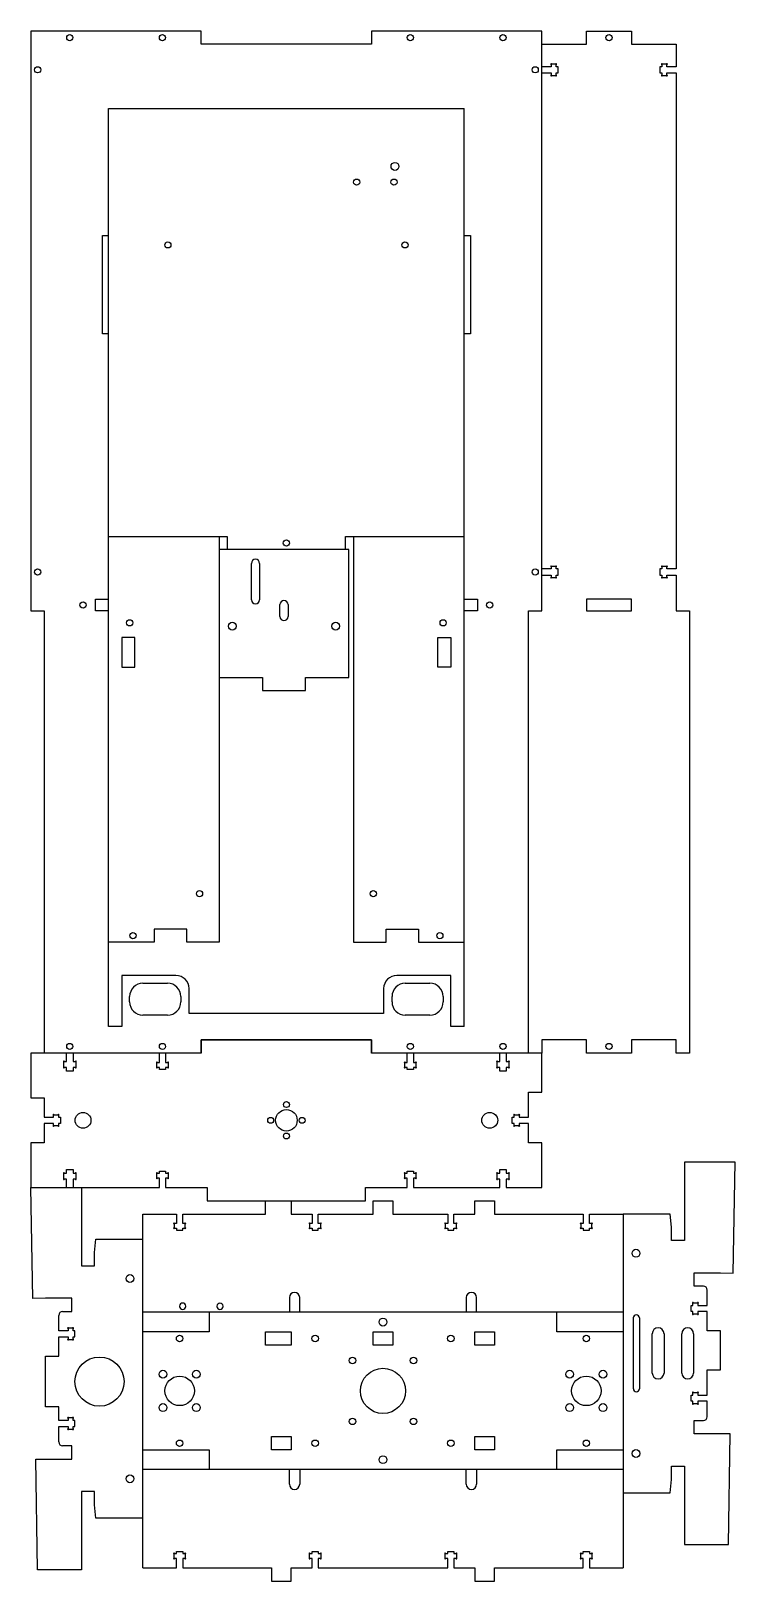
# Model space of a CAD drawing. Header units: millimetres. Extents: x -192 to 166, y -394 to 395.
import ezdxf

# ---------------------------------------------------------------- set-up
doc = ezdxf.new("R2010")
doc.units = ezdxf.units.MM
doc.layers.get('0').update_dxf_attribs({"lineweight": 25})

msp = doc.modelspace()

# ---------------------------------------------------------------- linework, layer by layer
for p, q in [((-105.33, 395), (-192, 395)), ((-192, 395), (-192, 100)), ((-105.33, 388.28), (-105.33, 395)), ((68, 395), (-18.67, 395)), ((-18.67, 395), (-18.67, 388.28)), ((68, 100), (68, 395)), ((90.81, 395), (113.63, 395)), ((90.81, 388.28), (90.81, 395)), ((113.63, 395), (113.63, 388.28)), ((-18.67, 388.28), (-105.33, 388.28)), ((68, 388.28), (90.81, 388.28)), ((113.63, 388.28), (136.44, 388.28)), ((136.44, 388.28), (136.44, 376.82)), ((72.78, 376.82), (68, 376.82)), ((68, 373.67), (72.78, 373.67)), ((72.78, 377.85), (72.78, 376.82)), ((72.78, 373.67), (72.78, 372.65)), ((75.03, 378.1), (73.03, 378.1)), ((73.03, 372.4), (75.03, 372.4)), ((75.28, 376.82), (75.28, 377.85)), ((76.28, 376.82), (75.28, 376.82)), ((75.28, 373.67), (76.28, 373.67)), ((75.28, 372.65), (75.28, 373.67)), ((76.28, 373.67), (76.28, 376.82)), ((128.16, 376.82), (128.16, 373.67)), ((129.16, 376.82), (128.16, 376.82)), ((128.16, 373.67), (129.16, 373.67)), ((129.16, 377.85), (129.16, 376.82)), ((129.16, 373.67), (129.16, 372.65)), ((131.41, 378.1), (129.41, 378.1)), ((129.41, 372.4), (131.41, 372.4)), ((131.66, 376.82), (131.66, 377.85)), ((136.44, 376.82), (131.66, 376.82)), ((131.66, 372.65), (131.66, 373.67)), ((131.66, 373.67), (136.44, 373.67)), ((136.44, 373.67), (136.44, 121.32)), ((-152.5, 355.5), (28.5, 355.5)), ((-152.5, -111.56), (-152.5, 355.5)), ((28.5, -111.56), (28.5, 355.5)), ((-155.65, 290.88), (-152.5, 290.88)), ((-155.65, 240.88), (-155.65, 290.88)), ((28.5, 290.88), (31.65, 290.88)), ((31.65, 290.88), (31.65, 240.88)), ((-152.5, 240.88), (-155.65, 240.88)), ((31.65, 240.88), (28.5, 240.88)), ((-152.5, 137.86), (-92.17, 137.86)), ((-96.22, 137.86), (-96.22, -68.66)), ((-92.17, 137.86), (-92.17, 131.14)), ((-31.83, 137.86), (28.5, 137.86)), ((-31.83, 131.14), (-31.83, 137.86)), ((-27.78, 137.86), (-27.78, -68.66)), ((-30.22, 131.14), (-96.22, 131.14)), ((-30.22, 66.14), (-30.22, 131.14)), ((-79.82, 105.64), (-79.82, 124.14)), ((-75.62, 124.14), (-75.62, 105.64)), ((72.78, 121.32), (68, 121.32)), ((72.78, 122.35), (72.78, 121.32)), ((75.03, 122.6), (73.03, 122.6)), ((75.28, 121.32), (75.28, 122.35)), ((76.28, 121.32), (75.28, 121.32)), ((76.28, 118.17), (76.28, 121.32)), ((128.16, 121.32), (128.16, 118.17)), ((129.16, 121.32), (128.16, 121.32)), ((129.16, 122.35), (129.16, 121.32)), ((131.41, 122.6), (129.41, 122.6)), ((131.66, 121.32), (131.66, 122.35)), ((136.44, 121.32), (131.66, 121.32)), ((68, 118.17), (72.78, 118.17)), ((72.78, 118.17), (72.78, 117.15)), ((73.03, 116.9), (75.03, 116.9)), ((75.28, 118.17), (76.28, 118.17)), ((75.28, 117.15), (75.28, 118.17)), ((128.16, 118.17), (129.16, 118.17)), ((129.16, 118.17), (129.16, 117.15)), ((129.41, 116.9), (131.41, 116.9)), ((131.66, 117.15), (131.66, 118.17)), ((131.66, 118.17), (136.44, 118.17)), ((136.44, 118.17), (136.44, 100)), ((-159.22, 105.88), (-152.5, 105.88)), ((-159.22, 100), (-159.22, 105.88)), ((-65.32, 97.14), (-65.32, 103.14)), ((-61.12, 103.14), (-61.12, 97.14)), ((28.5, 105.88), (35.22, 105.88)), ((35.22, 105.88), (35.22, 100)), ((90.81, 105.88), (90.81, 100)), ((113.63, 105.88), (90.81, 105.88)), ((113.63, 100), (113.63, 105.88)), ((-192, 100), (-185.28, 100)), ((-185.28, 100), (-185.28, -125)), ((-152.5, 100), (-159.22, 100)), ((35.22, 100), (28.5, 100)), ((61.28, -125), (61.28, 100)), ((61.28, 100), (68, 100)), ((90.81, 100), (113.63, 100)), ((136.44, 100), (143.16, 100)), ((143.16, 100), (143.16, -125)), ((-139.06, 86.38), (-145.78, 86.38)), ((-145.78, 86.38), (-145.78, 71.38)), ((-139.06, 71.38), (-139.06, 86.38)), ((15.06, 86.38), (21.78, 86.38)), ((15.06, 71.38), (15.06, 86.38)), ((21.78, 86.38), (21.78, 71.38)), ((-145.78, 71.38), (-139.06, 71.38)), ((21.78, 71.38), (15.06, 71.38)), ((-96.22, 66.14), (-74.22, 66.14)), ((-74.22, 66.14), (-74.22, 59.42)), ((-52.22, 66.14), (-30.22, 66.14)), ((-52.22, 59.42), (-52.22, 66.14)), ((-74.22, 59.42), (-52.22, 59.42)), ((-129.26, -61.94), (-129.26, -68.66)), ((-112.74, -61.94), (-129.26, -61.94)), ((-112.74, -68.66), (-112.74, -61.94)), ((-11.26, -61.94), (5.26, -61.94)), ((-11.26, -68.66), (-11.26, -61.94)), ((5.26, -61.94), (5.26, -68.66)), ((-129.26, -68.66), (-152.5, -68.66)), ((-96.22, -68.66), (-112.74, -68.66)), ((-27.78, -68.66), (-11.26, -68.66)), ((5.26, -68.66), (28.5, -68.66)), ((-145.78, -85.5), (-145.78, -111.56)), ((-118.22, -85.5), (-145.78, -85.5)), ((21.78, -85.5), (-5.78, -85.5)), ((21.78, -111.56), (21.78, -85.5)), ((-135.06, -89.5), (-122.5, -89.5)), ((-111.5, -104.84), (-111.5, -92.22)), ((-12.5, -92.22), (-12.5, -104.84)), ((-1.5, -89.5), (11.06, -89.5)), ((-141.78, -99), (-141.78, -96.22)), ((-115.78, -96.22), (-115.78, -99)), ((-8.22, -99), (-8.22, -96.22)), ((17.78, -96.22), (17.78, -99)), ((-122.5, -105.72), (-135.06, -105.72)), ((-12.5, -104.84), (-111.5, -104.84)), ((11.06, -105.72), (-1.5, -105.72)), ((-145.78, -111.56), (-152.5, -111.56)), ((-105.33, -118.28), (-18.67, -118.28)), ((-105.33, -125), (-105.33, -118.28)), ((-105.33, -118.28), (-105.33, -125)), ((-18.67, -118.28), (-105.33, -118.28)), ((-18.67, -118.28), (-18.67, -125)), ((-18.67, -125), (-18.67, -118.28)), ((28.5, -111.56), (21.78, -111.56)), ((68, -118.28), (68, -125)), ((90.81, -118.28), (68, -118.28)), ((90.81, -125), (90.81, -118.28)), ((113.63, -118.28), (113.63, -125)), ((136.44, -118.28), (113.63, -118.28)), ((136.44, -125), (136.44, -118.28)), ((-192, -125), (-192, -147.81)), ((-105.33, -125), (-192, -125)), ((-173.9, -129.28), (-173.9, -125)), ((-170.6, -125), (-170.6, -129.28)), ((-126.66, -129.78), (-126.66, -125)), ((-123.51, -125), (-123.51, -129.78)), ((68, -125), (-18.67, -125)), ((-0.49, -129.78), (-0.49, -125)), ((2.66, -125), (2.66, -129.78)), ((46.6, -129.28), (46.6, -125)), ((49.9, -125), (49.9, -129.28)), ((68, -144.81), (68, -125)), ((113.63, -125), (90.81, -125)), ((143.16, -125), (136.44, -125)), ((-175.25, -132.03), (-175.25, -129.53)), ((-175, -129.28), (-173.9, -129.28)), ((-173.9, -132.28), (-175, -132.28)), ((-173.9, -134.28), (-173.9, -132.28)), ((-170.6, -129.28), (-169.5, -129.28)), ((-170.6, -132.28), (-170.6, -134.28)), ((-169.5, -132.28), (-170.6, -132.28)), ((-169.25, -129.53), (-169.25, -132.03)), ((-127.93, -132.03), (-127.93, -130.03)), ((-127.68, -129.78), (-126.66, -129.78)), ((-126.66, -132.28), (-127.68, -132.28)), ((-126.66, -133.28), (-126.66, -132.28)), ((-123.51, -133.28), (-126.66, -133.28)), ((-123.51, -129.78), (-122.48, -129.78)), ((-123.51, -132.28), (-123.51, -133.28)), ((-122.48, -132.28), (-123.51, -132.28)), ((-122.23, -130.03), (-122.23, -132.03)), ((-1.77, -132.03), (-1.77, -130.03)), ((-1.52, -129.78), (-0.49, -129.78)), ((-0.49, -132.28), (-1.52, -132.28)), ((-0.49, -133.28), (-0.49, -132.28)), ((2.66, -133.28), (-0.49, -133.28)), ((2.66, -129.78), (3.68, -129.78)), ((2.66, -132.28), (2.66, -133.28)), ((3.68, -132.28), (2.66, -132.28)), ((3.93, -130.03), (3.93, -132.03)), ((45.25, -132.03), (45.25, -129.53)), ((45.5, -129.28), (46.6, -129.28)), ((46.6, -132.28), (45.5, -132.28)), ((46.6, -134.28), (46.6, -132.28)), ((49.9, -129.28), (51, -129.28)), ((49.9, -132.28), (49.9, -134.28)), ((51, -132.28), (49.9, -132.28)), ((51.25, -129.53), (51.25, -132.03)), ((-170.6, -134.28), (-173.9, -134.28)), ((49.9, -134.28), (46.6, -134.28)), ((-192, -147.81), (-185.28, -147.81)), ((-185.28, -147.81), (-185.28, -157.65)), ((61.28, -157.65), (61.28, -144.81)), ((61.28, -144.81), (68, -144.81)), ((-185.28, -157.65), (-180.5, -157.65)), ((-180.5, -157.65), (-180.5, -156.62)), ((-180.25, -156.37), (-178.25, -156.37)), ((-178, -156.62), (-178, -157.65)), ((-178, -157.65), (-177, -157.65)), ((-177, -157.65), (-177, -160.79)), ((53, -160.79), (53, -157.65)), ((53, -157.65), (54, -157.65)), ((54, -157.65), (54, -156.62)), ((54.25, -156.37), (56.25, -156.37)), ((56.5, -156.62), (56.5, -157.65)), ((56.5, -157.65), (61.28, -157.65)), ((-185.28, -160.79), (-185.28, -170.63)), ((-180.5, -160.79), (-185.28, -160.79)), ((-180.5, -161.82), (-180.5, -160.79)), ((-178.25, -162.07), (-180.25, -162.07)), ((-178, -160.79), (-178, -161.82)), ((-177, -160.79), (-178, -160.79)), ((54, -160.79), (53, -160.79)), ((54, -161.82), (54, -160.79)), ((56.25, -162.07), (54.25, -162.07)), ((56.5, -160.79), (56.5, -161.82)), ((61.28, -160.79), (56.5, -160.79)), ((61.28, -170.63), (61.28, -160.79)), ((-192, -170.63), (-192, -193.44)), ((-185.28, -170.63), (-192, -170.63)), ((68, -170.63), (61.28, -170.63)), ((68, -193.44), (68, -170.63)), ((140.67, -180.56), (140.67, -220.32)), ((166.35, -180.56), (140.67, -180.56)), ((165.36, -236.95), (166.35, -180.56)), ((-175.25, -188.91), (-175.25, -186.41)), ((-175, -186.16), (-173.9, -186.16)), ((-173.9, -189.16), (-175, -189.16)), ((-173.9, -186.16), (-173.9, -184.16)), ((-173.9, -184.16), (-170.6, -184.16)), ((-173.9, -193.44), (-173.9, -189.16)), ((-170.6, -184.16), (-170.6, -186.16)), ((-170.6, -186.16), (-169.5, -186.16)), ((-170.6, -189.16), (-170.6, -193.44)), ((-169.5, -189.16), (-170.6, -189.16)), ((-169.25, -186.41), (-169.25, -188.91)), ((-127.93, -188.41), (-127.93, -186.41)), ((-127.68, -186.16), (-126.66, -186.16)), ((-126.66, -188.66), (-127.68, -188.66)), ((-126.66, -185.16), (-123.51, -185.16)), ((-126.66, -186.16), (-126.66, -185.16)), ((-126.66, -193.44), (-126.66, -188.66)), ((-123.51, -185.16), (-123.51, -186.16)), ((-123.51, -186.16), (-122.48, -186.16)), ((-123.51, -188.66), (-123.51, -193.44)), ((-122.48, -188.66), (-123.51, -188.66)), ((-122.23, -186.41), (-122.23, -188.41)), ((-1.77, -188.41), (-1.77, -186.41)), ((-1.52, -186.16), (-0.49, -186.16)), ((-0.49, -188.66), (-1.52, -188.66)), ((-0.49, -185.16), (2.66, -185.16)), ((-0.49, -186.16), (-0.49, -185.16)), ((-0.49, -193.44), (-0.49, -188.66)), ((2.66, -185.16), (2.66, -186.16)), ((2.66, -186.16), (3.68, -186.16)), ((2.66, -188.66), (2.66, -193.44)), ((3.68, -188.66), (2.66, -188.66)), ((3.93, -186.41), (3.93, -188.41)), ((45.25, -188.91), (45.25, -186.41)), ((45.5, -186.16), (46.6, -186.16)), ((46.6, -189.16), (45.5, -189.16)), ((46.6, -186.16), (46.6, -184.16)), ((46.6, -184.16), (49.9, -184.16)), ((46.6, -193.44), (46.6, -189.16)), ((49.9, -184.16), (49.9, -186.16)), ((49.9, -186.16), (51, -186.16)), ((49.9, -189.16), (49.9, -193.44)), ((51, -189.16), (49.9, -189.16)), ((51.25, -186.41), (51.25, -188.91)), ((-192, -193.44), (-166.33, -193.44)), ((-191.02, -249.83), (-192, -193.44)), ((-170.6, -193.44), (-126.66, -193.44)), ((-166.33, -193.44), (-166.33, -233.2)), ((-123.51, -193.44), (-102.33, -193.44)), ((-102.33, -193.44), (-102.33, -200.16)), ((-21.67, -200.16), (-21.67, -193.44)), ((-21.67, -193.44), (-0.49, -193.44)), ((2.66, -193.44), (46.6, -193.44)), ((49.9, -193.44), (68, -193.44)), ((-102.33, -200.16), (-21.67, -200.16)), ((-72.58, -206.88), (-72.58, -200.16)), ((-59.58, -200.16), (-59.58, -206.88)), ((-17.83, -200.16), (-7.83, -200.16)), ((-17.83, -206.88), (-17.83, -200.16)), ((-7.83, -200.16), (-7.83, -206.88)), ((33.92, -200.16), (43.92, -200.16)), ((33.92, -206.88), (33.92, -200.16)), ((43.92, -200.16), (43.92, -206.88)), ((-135.11, -206.88), (-117.9, -206.88)), ((-135.11, -386.88), (-135.11, -206.88)), ((-119.18, -211.91), (-119.18, -213.91)), ((-117.9, -211.66), (-118.93, -211.66)), ((-117.9, -206.88), (-117.9, -211.66)), ((-114.75, -206.88), (-72.58, -206.88)), ((-114.75, -211.66), (-114.75, -206.88)), ((-113.73, -211.66), (-114.75, -211.66)), ((-113.48, -213.91), (-113.48, -211.91)), ((-59.58, -206.88), (-48.9, -206.88)), ((-50.18, -211.91), (-50.18, -213.91)), ((-48.9, -211.66), (-49.93, -211.66)), ((-48.9, -206.88), (-48.9, -211.66)), ((-45.75, -206.88), (-17.83, -206.88)), ((-45.75, -211.66), (-45.75, -206.88)), ((-44.73, -211.66), (-45.75, -211.66)), ((-44.48, -213.91), (-44.48, -211.91)), ((-7.83, -206.88), (20.1, -206.88)), ((18.82, -211.91), (18.82, -213.91)), ((20.1, -211.66), (19.07, -211.66)), ((20.1, -206.88), (20.1, -211.66)), ((23.25, -206.88), (33.92, -206.88)), ((23.25, -211.66), (23.25, -206.88)), ((24.27, -211.66), (23.25, -211.66)), ((24.52, -213.91), (24.52, -211.91)), ((43.92, -206.88), (89.1, -206.88)), ((87.82, -211.91), (87.82, -213.91)), ((89.1, -211.66), (88.07, -211.66)), ((89.1, -206.88), (89.1, -211.66)), ((92.25, -206.88), (109.45, -206.88)), ((92.25, -211.66), (92.25, -206.88)), ((93.27, -211.66), (92.25, -211.66)), ((93.52, -213.91), (93.52, -211.91)), ((109.45, -206.88), (109.45, -386.88)), ((133.37, -206.88), (109.45, -206.88)), ((133.95, -213.6), (133.37, -206.88)), ((-159.61, -226.48), (-159.02, -219.76)), ((-159.02, -219.76), (-135.11, -219.76)), ((-118.93, -214.16), (-117.9, -214.16)), ((-117.9, -214.16), (-117.9, -215.16)), ((-117.9, -215.16), (-114.75, -215.16)), ((-114.75, -214.16), (-113.73, -214.16)), ((-114.75, -215.16), (-114.75, -214.16)), ((-49.93, -214.16), (-48.9, -214.16)), ((-48.9, -214.16), (-48.9, -215.16)), ((-48.9, -215.16), (-45.75, -215.16)), ((-45.75, -214.16), (-44.73, -214.16)), ((-45.75, -215.16), (-45.75, -214.16)), ((19.07, -214.16), (20.1, -214.16)), ((20.1, -214.16), (20.1, -215.16)), ((20.1, -215.16), (23.25, -215.16)), ((23.25, -214.16), (24.27, -214.16)), ((23.25, -215.16), (23.25, -214.16)), ((88.07, -214.16), (89.1, -214.16)), ((89.1, -214.16), (89.1, -215.16)), ((89.1, -215.16), (92.25, -215.16)), ((92.25, -214.16), (93.27, -214.16)), ((92.25, -215.16), (92.25, -214.16)), ((133.95, -220.32), (133.95, -213.6)), ((140.67, -220.32), (133.95, -220.32)), ((-159.61, -233.2), (-159.61, -226.48)), ((-166.33, -233.2), (-159.61, -233.2)), ((145.51, -236.84), (158.95, -236.84)), ((145.51, -243.56), (145.51, -236.84)), ((150.23, -243.56), (145.51, -243.56)), ((158.95, -236.84), (165.36, -236.95)), ((-184.61, -249.72), (-191.02, -249.83)), ((-171.17, -249.72), (-184.61, -249.72)), ((-171.17, -256.44), (-171.17, -249.72)), ((-60.45, -249.38), (-60.45, -256.88)), ((-55.2, -256.88), (-55.2, -249.38)), ((29.55, -249.38), (29.55, -256.88)), ((34.8, -256.88), (34.8, -249.38)), ((145.2, -252.12), (147.2, -252.12)), ((152.23, -253.39), (152.23, -245.56)), ((-177.89, -266.27), (-177.89, -258.44)), ((-175.89, -256.44), (-171.17, -256.44)), ((109.45, -256.88), (-135.11, -256.88)), ((-116.4, -253.78), (-116.4, -253.88)), ((-113.25, -253.88), (-113.25, -253.78)), ((-101.33, -256.88), (-101.33, -266.88)), ((-97.4, -253.78), (-97.4, -253.88)), ((-94.25, -253.88), (-94.25, -253.78)), ((75.67, -266.88), (75.67, -256.88)), ((114.6, -295.78), (114.6, -259.78)), ((117.75, -259.78), (117.75, -295.78)), ((143.95, -253.39), (144.95, -253.39)), ((143.95, -256.54), (143.95, -253.39)), ((144.95, -256.54), (143.95, -256.54)), ((144.95, -253.39), (144.95, -252.37)), ((144.95, -257.57), (144.95, -256.54)), ((147.2, -257.82), (145.2, -257.82)), ((147.45, -252.37), (147.45, -253.39)), ((147.45, -253.39), (152.23, -253.39)), ((147.45, -256.54), (147.45, -257.57)), ((152.23, -256.54), (147.45, -256.54)), ((152.23, -266.37), (152.23, -256.54)), ((-173.11, -266.27), (-177.89, -266.27)), ((-173.11, -265.25), (-173.11, -266.27)), ((-170.86, -265), (-172.86, -265)), ((-170.61, -266.27), (-170.61, -265.25)), ((-169.61, -266.27), (-170.61, -266.27)), ((-169.61, -269.42), (-169.61, -266.27)), ((-101.33, -266.88), (-135.11, -266.88)), ((-72.58, -266.88), (-59.58, -266.88)), ((-72.58, -273.6), (-72.58, -266.88)), ((-59.58, -266.88), (-59.58, -273.6)), ((-17.83, -266.88), (-7.83, -266.88)), ((-17.83, -273.6), (-17.83, -266.88)), ((-7.83, -266.88), (-7.83, -273.6)), ((33.92, -266.88), (43.92, -266.88)), ((33.92, -273.6), (33.92, -266.88)), ((43.92, -266.88), (43.92, -273.6)), ((109.45, -266.88), (75.67, -266.88)), ((124.23, -287.78), (124.23, -267.78)), ((130.23, -267.78), (130.23, -287.78)), ((139.23, -287.78), (139.23, -267.78)), ((145.23, -267.78), (145.23, -287.78)), ((158.95, -266.37), (152.23, -266.37)), ((158.95, -286.19), (158.95, -266.37)), ((-177.89, -269.42), (-173.11, -269.42)), ((-177.89, -279.25), (-177.89, -269.42)), ((-173.11, -269.42), (-173.11, -270.45)), ((-172.86, -270.7), (-170.86, -270.7)), ((-170.61, -269.42), (-169.61, -269.42)), ((-170.61, -270.45), (-170.61, -269.42)), ((-59.58, -273.6), (-72.58, -273.6)), ((-7.83, -273.6), (-17.83, -273.6)), ((43.92, -273.6), (33.92, -273.6)), ((-184.61, -305.07), (-184.61, -279.25)), ((-184.61, -279.25), (-177.89, -279.25)), ((152.23, -299.02), (152.23, -286.19)), ((152.23, -286.19), (158.95, -286.19)), ((143.95, -302.17), (143.95, -299.02)), ((143.95, -299.02), (144.95, -299.02)), ((144.95, -299.02), (144.95, -297.99)), ((145.2, -297.74), (147.2, -297.74)), ((147.45, -297.99), (147.45, -299.02)), ((147.45, -299.02), (152.23, -299.02)), ((-177.89, -305.07), (-184.61, -305.07)), ((-177.89, -311.9), (-177.89, -305.07)), ((144.95, -302.17), (143.95, -302.17)), ((144.95, -303.19), (144.95, -302.17)), ((147.2, -303.44), (145.2, -303.44)), ((147.45, -302.17), (147.45, -303.19)), ((152.23, -302.17), (147.45, -302.17)), ((152.23, -310), (152.23, -302.17)), ((-173.11, -311.9), (-177.89, -311.9)), ((-177.89, -315.05), (-173.11, -315.05)), ((-177.89, -322.88), (-177.89, -315.05)), ((-173.11, -310.87), (-173.11, -311.9)), ((-173.11, -315.05), (-173.11, -316.07)), ((-170.86, -310.62), (-172.86, -310.62)), ((-170.61, -311.9), (-170.61, -310.87)), ((-169.61, -311.9), (-170.61, -311.9)), ((-170.61, -316.07), (-170.61, -315.05)), ((-170.61, -315.05), (-169.61, -315.05)), ((-169.61, -315.05), (-169.61, -311.9)), ((145.51, -312), (150.23, -312)), ((145.51, -318.72), (145.51, -312)), ((-172.86, -316.32), (-170.86, -316.32)), ((-69.58, -320.16), (-59.58, -320.16)), ((-69.58, -326.88), (-69.58, -320.16)), ((-59.58, -320.16), (-59.58, -326.88)), ((33.92, -320.16), (43.92, -320.16)), ((33.92, -326.88), (33.92, -320.16)), ((43.92, -320.16), (43.92, -326.88)), ((158.95, -318.72), (145.51, -318.72)), ((163.93, -318.81), (158.95, -318.72)), ((162.95, -375), (163.93, -318.81)), ((-171.17, -324.88), (-175.89, -324.88)), ((-171.17, -331.6), (-171.17, -324.88)), ((-135.11, -326.88), (-101.33, -326.88)), ((-101.33, -326.88), (-101.33, -336.88)), ((-59.58, -326.88), (-69.58, -326.88)), ((43.92, -326.88), (33.92, -326.88)), ((75.67, -326.88), (109.45, -326.88)), ((75.67, -336.88), (75.67, -326.88)), ((-189.59, -331.69), (-184.61, -331.6)), ((-188.61, -387.88), (-189.59, -331.69)), ((-184.61, -331.6), (-171.17, -331.6)), ((75.67, -336.88), (-135.11, -336.88)), ((-60.45, -344.38), (-60.45, -336.88)), ((-55.2, -336.88), (-55.2, -344.38)), ((29.55, -344.38), (29.55, -336.88)), ((34.8, -336.88), (34.8, -344.38)), ((109.45, -336.88), (75.67, -336.88)), ((133.95, -335.24), (140.67, -335.24)), ((133.95, -341.96), (133.95, -335.24)), ((140.67, -335.24), (140.67, -375)), ((133.37, -348.68), (133.95, -341.96)), ((-166.33, -348.12), (-166.33, -387.88)), ((-159.61, -348.12), (-166.33, -348.12)), ((-159.61, -354.84), (-159.61, -348.12)), ((-159.02, -361.56), (-159.61, -354.84)), ((109.45, -348.68), (133.37, -348.68)), ((-135.11, -361.56), (-159.02, -361.56)), ((140.67, -375), (162.95, -375)), ((-119.18, -381.85), (-119.18, -379.85)), ((-118.93, -379.6), (-117.9, -379.6)), ((-117.9, -382.1), (-118.93, -382.1)), ((-117.9, -379.6), (-117.9, -378.6)), ((-117.9, -378.6), (-114.75, -378.6)), ((-117.9, -386.88), (-117.9, -382.1)), ((-114.75, -378.6), (-114.75, -379.6)), ((-114.75, -379.6), (-113.73, -379.6)), ((-114.75, -382.1), (-114.75, -386.88)), ((-113.73, -382.1), (-114.75, -382.1)), ((-113.48, -379.85), (-113.48, -381.85)), ((-50.18, -381.85), (-50.18, -379.85)), ((-49.93, -379.6), (-48.9, -379.6)), ((-48.9, -382.1), (-49.93, -382.1)), ((-48.9, -378.6), (-45.75, -378.6)), ((-48.9, -379.6), (-48.9, -378.6)), ((-48.9, -386.88), (-48.9, -382.1)), ((-45.75, -378.6), (-45.75, -379.6)), ((-45.75, -379.6), (-44.73, -379.6)), ((-45.75, -382.1), (-45.75, -386.88)), ((-44.73, -382.1), (-45.75, -382.1)), ((-44.48, -379.85), (-44.48, -381.85)), ((18.82, -381.85), (18.82, -379.85)), ((19.07, -379.6), (20.1, -379.6)), ((20.1, -382.1), (19.07, -382.1)), ((20.1, -379.6), (20.1, -378.6)), ((20.1, -378.6), (23.25, -378.6)), ((20.1, -386.88), (20.1, -382.1)), ((23.25, -378.6), (23.25, -379.6)), ((23.25, -379.6), (24.27, -379.6)), ((23.25, -382.1), (23.25, -386.88)), ((24.27, -382.1), (23.25, -382.1)), ((24.52, -379.85), (24.52, -381.85)), ((87.82, -381.85), (87.82, -379.85)), ((88.07, -379.6), (89.1, -379.6)), ((89.1, -382.1), (88.07, -382.1)), ((89.1, -378.6), (92.25, -378.6)), ((89.1, -379.6), (89.1, -378.6)), ((89.1, -386.88), (89.1, -382.1)), ((92.25, -378.6), (92.25, -379.6)), ((92.25, -379.6), (93.27, -379.6)), ((92.25, -382.1), (92.25, -386.88)), ((93.27, -382.1), (92.25, -382.1)), ((93.52, -379.85), (93.52, -381.85)), ((-166.33, -387.88), (-188.61, -387.88)), ((-135.11, -386.88), (-117.9, -386.88)), ((-114.75, -386.88), (-69.58, -386.88)), ((-69.58, -386.88), (-69.58, -393.6)), ((-69.58, -393.6), (-59.58, -393.6)), ((-59.58, -393.6), (-59.58, -386.88)), ((-59.58, -386.88), (-48.9, -386.88)), ((-45.75, -386.88), (20.1, -386.88)), ((23.25, -386.88), (33.92, -386.88)), ((33.92, -386.88), (33.92, -393.6)), ((33.92, -393.6), (43.92, -393.6)), ((43.92, -393.6), (43.92, -386.88)), ((43.92, -386.88), (89.1, -386.88)), ((92.25, -386.88), (109.45, -386.88))]:
    msp.add_line(p, q)
for centre, radius in [((-172.25, 391.64), 1.57), ((-125.08, 391.64), 1.57), ((1.08, 391.64), 1.57), ((48.25, 391.64), 1.57), ((102.22, 391.64), 1.57), ((-188.64, 375.25), 1.57), ((64.64, 375.25), 1.57), ((-6.75, 326.1), 2), ((-26.25, 318.1), 1.57), ((-7.25, 318.1), 1.57), ((-122.33, 286.18), 1.58), ((-1.67, 286.18), 1.58), ((-62, 134.5), 1.57), ((-188.64, 119.75), 1.57), ((64.64, 119.75), 1.57), ((-165.5, 102.94), 1.57), ((41.5, 102.94), 1.57), ((-141.78, 93.88), 1.58), ((17.78, 93.88), 1.58), ((-89.5, 92.2), 2), ((-36.94, 92.2), 2), ((-106.22, -43.94), 1.57), ((-17.78, -43.94), 1.57), ((-140.11, -65.3), 1.57), ((16.11, -65.3), 1.57), ((-172.25, -121.64), 1.57), ((-125.08, -121.64), 1.58), ((1.08, -121.64), 1.58), ((48.25, -121.64), 1.57), ((102.22, -121.64), 1.57), ((-62, -151.22), 1.5), ((-165.5, -159.22), 4.04), ((-62, -159.22), 5.5), ((-54, -159.22), 1.5), ((41.5, -159.22), 4.04), ((-70, -159.22), 1.5), ((-62, -167.22), 1.5), ((115.95, -226.84), 2), ((-141.61, -239.72), 2), ((-12.83, -261.88), 2), ((-116.33, -270.24), 1.65), ((-47.33, -270.24), 1.65), ((21.67, -270.24), 1.65), ((90.67, -270.24), 1.65), ((-157.11, -292.16), 12.5), ((-28.33, -281.38), 1.65), ((2.67, -281.38), 1.65), ((-124.81, -288.39), 2), ((-116.33, -296.88), 7.5), ((-107.84, -288.39), 2), ((-12.83, -296.88), 11.5), ((82.19, -288.39), 2), ((90.67, -296.88), 7.5), ((99.16, -288.39), 2), ((-124.81, -305.37), 2), ((-107.84, -305.37), 2), ((82.19, -305.37), 2), ((99.16, -305.37), 2), ((-28.33, -312.38), 1.65), ((2.67, -312.38), 1.65), ((-116.33, -323.52), 1.65), ((-47.33, -323.52), 1.65), ((21.67, -323.52), 1.65), ((90.67, -323.52), 1.65), ((-12.83, -331.88), 2), ((115.95, -328.72), 2), ((-141.61, -341.6), 2)]:
    msp.add_circle(centre, radius)
for centre, radius, start, end in [((72.78, 378.1), 0.25, 0, 270), ((72.78, 372.4), 0.25, 90, 0), ((75.28, 378.1), 0.25, 270, 180), ((75.28, 372.4), 0.25, 180, 90), ((129.16, 378.1), 0.25, 0, 270), ((129.16, 372.4), 0.25, 90, 0), ((131.66, 378.1), 0.25, 270, 180), ((131.66, 372.4), 0.25, 180, 90), ((-77.72, 124.14), 2.1, 0, 180), ((72.78, 122.6), 0.25, 0, 270), ((75.28, 122.6), 0.25, 270, 180), ((129.16, 122.6), 0.25, 0, 270), ((131.66, 122.6), 0.25, 270, 180), ((72.78, 116.9), 0.25, 90, 0), ((75.28, 116.9), 0.25, 180, 90), ((129.16, 116.9), 0.25, 90, 0), ((131.66, 116.9), 0.25, 180, 90), ((-77.72, 105.64), 2.1, 180, 0), ((-63.22, 103.14), 2.1, 0, 180), ((-63.22, 97.14), 2.1, 180, 0), ((-118.22, -92.22), 6.72, 0, 90), ((-5.78, -92.22), 6.72, 90, 180), ((-135.06, -96.22), 6.72, 90, 180), ((-122.5, -96.22), 6.72, 0, 90), ((-1.5, -96.22), 6.72, 90, 180), ((11.06, -96.22), 6.72, 0, 90), ((-135.06, -99), 6.72, 180, 270), ((-122.5, -99), 6.72, 270, 0), ((-1.5, -99), 6.72, 180, 270), ((11.06, -99), 6.72, 270, 0), ((-175.25, -129.28), 0.25, 0, 270), ((-175.25, -132.28), 0.25, 90, 0), ((-169.25, -129.28), 0.25, 270, 180), ((-169.25, -132.28), 0.25, 180, 90), ((-127.93, -129.78), 0.25, 0, 270), ((-127.93, -132.28), 0.25, 90, 0), ((-122.23, -129.78), 0.25, 270, 180), ((-122.23, -132.28), 0.25, 180, 90), ((-1.77, -129.78), 0.25, 0, 270), ((-1.77, -132.28), 0.25, 90, 0), ((3.93, -129.78), 0.25, 270, 180), ((3.93, -132.28), 0.25, 180, 90), ((45.25, -129.28), 0.25, 0, 270), ((45.25, -132.28), 0.25, 90, 0), ((51.25, -129.28), 0.25, 270, 180), ((51.25, -132.28), 0.25, 180, 90), ((-180.5, -156.37), 0.25, 0, 270), ((-178, -156.37), 0.25, 270, 180), ((54, -156.37), 0.25, 0, 270), ((56.5, -156.37), 0.25, 270, 180), ((-180.5, -162.07), 0.25, 90, 0), ((-178, -162.07), 0.25, 180, 90), ((54, -162.07), 0.25, 90, 0), ((56.5, -162.07), 0.25, 180, 90), ((-175.25, -186.16), 0.25, 0, 270), ((-175.25, -189.16), 0.25, 90, 0), ((-169.25, -186.16), 0.25, 270, 180), ((-169.25, -189.16), 0.25, 180, 90), ((-127.93, -186.16), 0.25, 0, 270), ((-127.93, -188.66), 0.25, 90, 0), ((-122.23, -186.16), 0.25, 270, 180), ((-122.23, -188.66), 0.25, 180, 90), ((-1.77, -186.16), 0.25, 0, 270), ((-1.77, -188.66), 0.25, 90, 0), ((3.93, -186.16), 0.25, 270, 180), ((3.93, -188.66), 0.25, 180, 90), ((45.25, -186.16), 0.25, 0, 270), ((45.25, -189.16), 0.25, 90, 0), ((51.25, -186.16), 0.25, 270, 180), ((51.25, -189.16), 0.25, 180, 90), ((-119.18, -211.66), 0.25, 0, 270), ((-113.48, -211.66), 0.25, 270, 180), ((-50.18, -211.66), 0.25, 0, 270), ((-44.48, -211.66), 0.25, 270, 180), ((18.82, -211.66), 0.25, 0, 270), ((24.52, -211.66), 0.25, 270, 180), ((87.82, -211.66), 0.25, 0, 270), ((93.52, -211.66), 0.25, 270, 180), ((-119.18, -214.16), 0.25, 90, 0), ((-113.48, -214.16), 0.25, 180, 90), ((-50.18, -214.16), 0.25, 90, 0), ((-44.48, -214.16), 0.25, 180, 90), ((18.82, -214.16), 0.25, 90, 0), ((24.52, -214.16), 0.25, 180, 90), ((87.82, -214.16), 0.25, 90, 0), ((93.52, -214.16), 0.25, 180, 90), ((150.23, -245.56), 2, 0, 90), ((-114.83, -253.78), 1.58, 0, 180), ((-95.83, -253.78), 1.57, 0, 180), ((-57.83, -249.38), 2.62, 0, 180), ((32.17, -249.38), 2.62, 0, 180), ((144.95, -252.12), 0.25, 0, 270), ((147.45, -252.12), 0.25, 270, 180), ((-175.89, -258.44), 2, 90, 180), ((-114.83, -253.88), 1.58, 180, 0), ((-95.83, -253.88), 1.57, 180, 0), ((116.17, -259.78), 1.58, 0, 180), ((144.95, -257.82), 0.25, 90, 0), ((147.45, -257.82), 0.25, 180, 90), ((-173.11, -265), 0.25, 0, 270), ((-170.61, -265), 0.25, 270, 180), ((127.23, -267.78), 3, 0, 180), ((142.23, -267.78), 3, 0, 180), ((-173.11, -270.7), 0.25, 90, 0), ((-170.61, -270.7), 0.25, 180, 90), ((127.23, -287.78), 3, 180, 0), ((142.23, -287.78), 3, 180, 0), ((116.17, -295.78), 1.57, 180, 0), ((144.95, -297.74), 0.25, 0, 270), ((147.45, -297.74), 0.25, 270, 180), ((144.95, -303.44), 0.25, 90, 0), ((147.45, -303.44), 0.25, 180, 90), ((-173.11, -310.62), 0.25, 0, 270), ((-170.61, -310.62), 0.25, 270, 180), ((150.23, -310), 2, 270, 0), ((-175.89, -322.88), 2, 180, 270), ((-173.11, -316.32), 0.25, 90, 0), ((-170.61, -316.32), 0.25, 180, 90), ((-57.83, -344.38), 2.62, 180, 0), ((32.17, -344.38), 2.62, 180, 0), ((-119.18, -379.6), 0.25, 0, 270), ((-119.18, -382.1), 0.25, 90, 0), ((-113.48, -379.6), 0.25, 270, 180), ((-113.48, -382.1), 0.25, 180, 90), ((-50.18, -379.6), 0.25, 0, 270), ((-50.18, -382.1), 0.25, 90, 0), ((-44.48, -379.6), 0.25, 270, 180), ((-44.48, -382.1), 0.25, 180, 90), ((18.82, -379.6), 0.25, 0, 270), ((18.82, -382.1), 0.25, 90, 0), ((24.52, -379.6), 0.25, 270, 180), ((24.52, -382.1), 0.25, 180, 90), ((87.82, -379.6), 0.25, 0, 270), ((87.82, -382.1), 0.25, 90, 0), ((93.52, -379.6), 0.25, 270, 180), ((93.52, -382.1), 0.25, 180, 90)]:
    msp.add_arc(centre, radius, start, end)

doc.saveas('drawing.dxf')
